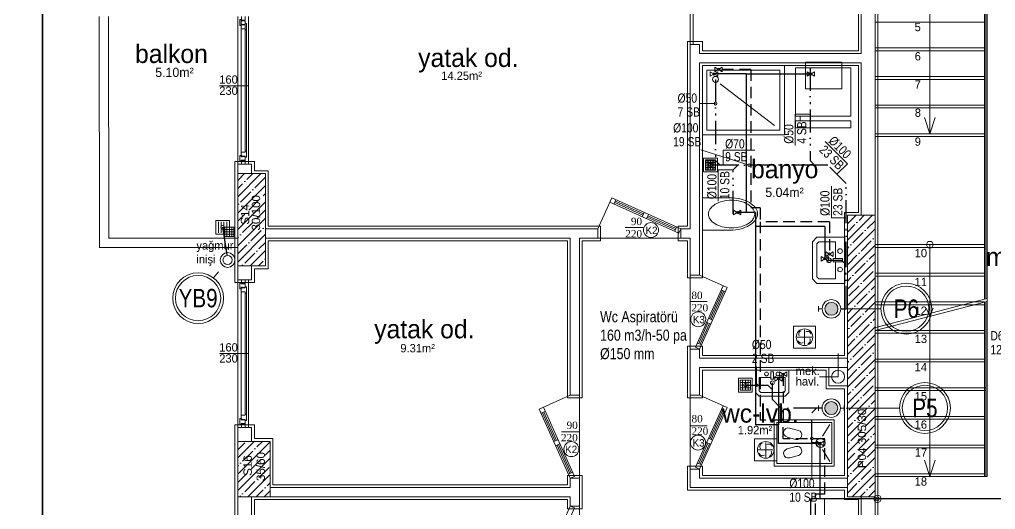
# Model space of a CAD drawing. Header units: centimetres. Extents: x 252513 to 260714, y -444050 to -441150.
# Drawn here: x 254553 to 255610, y -442880 to -442349 of the extents above; entities that cross this region are included whole.
import ezdxf
from ezdxf.enums import TextEntityAlignment as Align

# ---------------------------------------------------------------- set-up
doc = ezdxf.new("R2010")
doc.units = ezdxf.units.CM
for name, pattern in [('ROTAS_BASMA', [18.75, 12.5, -6.25]), ('ROTAS_PISSU', [45, 25, -6, 0, -6, 2, -6]), ('ROTAS_YAGMUR', [45, 30, -6, 0, -9])]:
    doc.linetypes.add(name, pattern=pattern)
for name, color, linetype, lineweight in [('ROTAS-MIMARI', 8, 'Continuous', 13), ('ROTAS-MIMARI-YAZI', 8, 'Continuous', 13), ('ROTAS-PAFTA', 144, 'Continuous', 35), ('ROTAS-SEMBOL-KILAVUZ', 9, 'Continuous', 9), ('ROTAS-SIHHI-HAVALANDIRMA-SEMBOL', 30, 'Continuous', 13), ('ROTAS-SIHHI-HAVALANDIRMA-YAZI', 30, 'Continuous', 9), ('ROTAS-SIHHI-KOLON-NO', 1, 'Continuous', 18), ('ROTAS-SIHHI-PIS-SU', 6, 'ROTAS_PISSU', 30), ('ROTAS-SIHHI-PIS-SU-CAP', 211, 'Continuous', 18), ('ROTAS-SIHHI-SEMBOL', 1, 'Continuous', 18), ('ROTAS-SIHHI-SICAK-SU', 1, 'ROTAS_BASMA', 30), ('ROTAS-SIHHI-SOGUK-SU', 5, 'Continuous', 30), ('ROTAS-SIHHI-TEMIZ-SU-CAP', 101, 'Continuous', 18), ('ROTAS-SIHHI-YAGMUR', 3, 'ROTAS_YAGMUR', 30), ('ROTAS-SIHHI-YAGMUR-NO', 3, 'Continuous', 18)]:
    doc.layers.add(name, color=color, linetype=linetype, lineweight=lineweight)
doc.styles.add('arial_1_18', font='arial.ttf', dxfattribs={"height": 0.2})
doc.styles.add('ROTAS-YAZI', font='arial.ttf')
pattern_1 = [(45, (233139.548, -437638.89), (-8.838835, 8.838835), []), (45, (233148.387, -437638.89), (-8.838835, 8.838835), [15.625, -3.125, 0, -3.125])]

# ---------------------------------------------------------------- blocks, each defined once
blk = doc.blocks.new('ROTAS-S2-PIS-KOLON')
h = blk.add_hatch(color=6)
edge = h.paths.add_edge_path()
edge.add_arc((0, 0), 7, 0, 360)
at = {"color": 30}
for p, q in [((-10, 0), (-14, 0)), ((10, 0), (14, 0))]:
    blk.add_line(p, q, dxfattribs=at)
at = {"color": 1}
for points in [[(-14, -3), (-14, 3)], [(14, -3), (14, 3)]]:
    blk.add_lwpolyline(points, dxfattribs=at)
at = {"color": 30}
blk.add_circle((0, 0), 10, dxfattribs=at)
at = {"color": 6}
blk.add_circle((0, 0), 7, dxfattribs=at)
at = {"style": 'ROTAS-YAZI', "flags": 1}
blk.add_attdef('NO', (0, 0), '', height=5, dxfattribs=at)
blk = doc.blocks.new('ROTAS-S2-YER-SUZGECI')
for p, q in [((-5.5, 3), (5.5, 3)), ((-5.5, 0), (5.5, 0)), ((-3, -5.5), (-3, 5.5)), ((0, -5.5), (0, 5.5)), ((3, -5.5), (3, 5.5)), ((-5.5, -3), (5.5, -3))]:
    blk.add_line(p, q)
for points in [[(-7.5, -7.5), (7.5, -7.5), (7.5, 7.5), (-7.5, 7.5)], [(-5.5, -5.5), (5.5, -5.5), (5.5, 5.5), (-5.5, 5.5)]]:
    blk.add_lwpolyline(points, close=True)
blk.add_circle((0, 0), 2)
blk = doc.blocks.new('ROTAS-S2-TEMIZ-GIRIS')
for radius in [4, 2]:
    blk.add_circle((0, 0), radius)
blk = doc.blocks.new('ROTAS-S2-KURESEL-VANA')
blk.add_lwpolyline([(-4, -2.5), (4, 2.5), (4, -2.5), (-4, 2.5)], close=True)
blk.add_circle((0, 0), 1.2)
blk = doc.blocks.new('ROTAS-S2-BALKON-SUZGECI')
for p, q in [((-4.5, -6), (-4.5, 6)), ((-1.5, -6), (-1.5, 6)), ((1.5, -6), (1.5, 6)), ((4.5, -6), (4.5, 6))]:
    blk.add_line(p, q)
blk.add_lwpolyline([(-7.5, -7.5), (7.5, -7.5), (7.5, 7.5), (-7.5, 7.5)], close=True)
blk.add_circle((0, 0), 2)
blk = doc.blocks.new('ROTAS-S2-KOLON-YAGMUR')
at = {"color": 3}
for radius in [8, 5]:
    blk.add_circle((0, 0), radius, dxfattribs=at)
blk = doc.blocks.new('ROTAS-S2-ASPIRATOR')
for q in [(-8, 0), (0, 8), (8, 0), (0, -8)]:
    blk.add_line((0, 0), q)
blk.add_lwpolyline([(-12, -12), (12, -12), (12, 12), (-12, 12)], close=True)
blk.add_circle((0, 0), 9)
for centre, start, end in [((-2.3, 3.3), 110, 210), ((3.3, 2.3), 20, 120), ((-3.3, -2.3), 200, 300), ((2.3, -3.3), 290, 390)]:
    blk.add_arc(centre, 4, start, end)
blk = doc.blocks.new('ROTAS-S2-KOLON-NO')
at = {"color": 1}
for radius in [27.5, 24.5]:
    blk.add_circle((0, 0), radius, dxfattribs=at)
at = {"color": 6, "style": 'ROTAS-YAZI', "width": 0.8}
blk.add_attdef('NO', text='', height=20, dxfattribs=at).set_placement((0, 0), align=Align.MIDDLE_CENTER)
blk = doc.blocks.new('ROTAS-S2-KOLON-NO-YAGMUR')
at = {"color": 1}
for radius in [27.5, 24.5]:
    blk.add_circle((0, 0), radius, dxfattribs=at)
at = {"color": 3, "style": 'ROTAS-YAZI', "width": 0.8}
blk.add_attdef('NO', text='', height=20, dxfattribs=at).set_placement((0, 0), align=Align.MIDDLE_CENTER)
blk = doc.blocks.new('ROTAS-S2-TS-CAP2')
at = {"style": 'ROTAS-YAZI', "width": 0.8}
for tag, p in [('C1', (0, 15)), ('M1', (0, 0))]:
    blk.add_attdef(tag, p, '', height=10, dxfattribs=at)
blk = doc.blocks.new('ROTAS-S2-PS-CAP-UL')
for p, q in [((0, 16), (-34, 16)), ((0, 0), (0, 16))]:
    blk.add_line(p, q)
at = {"style": 'ROTAS-YAZI', "width": 0.8}
for tag, p in [('CAP', (-32, 18)), ('SB', (-32, 4))]:
    blk.add_attdef(tag, p, '', height=10, dxfattribs=at)
blk = doc.blocks.new('ROTAS-S2-PS-CAP-U')
for p, q in [((0, 0), (0, 16)), ((0, 16), (34, 16))]:
    blk.add_line(p, q)
at = {"style": 'ROTAS-YAZI', "width": 0.8}
for tag, p in [('CAP', (2, 18)), ('SB', (2, 4))]:
    blk.add_attdef(tag, p, '', height=10, dxfattribs=at)

msp = doc.modelspace()

# ---------------------------------------------------------------- hatches: boundary and pattern name
at = {"layer": 'ROTAS-MIMARI', "ltscale": 0.03}
h = msp.add_hatch(dxfattribs=at)
h.set_pattern_fill('ANSI35', color=256, scale=50, style=0)
h.set_pattern_definition(pattern_1)
h.paths.add_polyline_path([(254819.4, -442515.8), (254789.4, -442515.8), (254789.4, -442615.8), (254819.4, -442615.8)])
h.paths.add_polyline_path([(254816.1, -442579.9), (254816.1, -442536.7), (254802.1, -442536.7), (254802.1, -442579.9)], flags=24)
h.paths.add_polyline_path([(254804.2, -442573.5), (254804.2, -442546.5), (254790.3, -442546.5), (254790.3, -442573.5)], flags=24)
h = msp.add_hatch(dxfattribs=at)
h.set_pattern_fill('ANSI35', color=256, scale=50, style=0)
h.set_pattern_definition(pattern_1)
h.paths.add_polyline_path([(255479.4, -442560.8), (255449.4, -442560.8), (255449.4, -442865.8), (255479.4, -442865.8)])
h.paths.add_polyline_path([(255472.2, -442837.2), (255472.2, -442768.2), (255458.3, -442768.2), (255458.3, -442837.2)], flags=24)
h = msp.add_hatch(dxfattribs=at)
h.set_pattern_fill('ANSI35', color=256, scale=50, style=0)
h.set_pattern_definition(pattern_1)
h.paths.add_polyline_path([(254824.4, -442805.8), (254789.4, -442805.8), (254789.4, -442865.8), (254824.4, -442865.8)])
h.paths.add_polyline_path([(254821.3, -442851.2), (254821.3, -442815), (254807.3, -442815), (254807.3, -442851.2)], flags=24)
h.paths.add_polyline_path([(254807, -442845.6), (254807, -442818.6), (254793.1, -442818.6), (254793.1, -442845.6)], flags=24)

# ---------------------------------------------------------------- linework, layer by layer
for p, q in [((255538.7, -442225.8), (255538.7, -442472.8)), ((255597.9, -442225.8), (255597.9, -442651.9)), ((255599.4, -442225.8), (255599.4, -442651.5)), ((255600.9, -442225.8), (255600.9, -442654.3)), ((255461.4, -442313.8), (255461.4, -442382.8)), ((255464.4, -442310.8), (255464.4, -442385.8)), ((255479.4, -442310.8), (255479.4, -442560.8)), ((255482.4, -442525.8), (255482.4, -442310.8)), ((255279.4, -442375.9), (255279.4, -442329.1)), ((255282.4, -442329.1), (255282.4, -442375.9)), ((254789.4, -442505.8), (254789.4, -442345.8)), ((254793.4, -442349.8), (254793.4, -442345.8)), ((254797.4, -442345.8), (254797.4, -442349.8)), ((254801.2, -442505.8), (254801.2, -442345.8)), ((254791.8, -442349.1), (254793.2, -442349.1)), ((254791.8, -442355.5), (254791.8, -442349.1)), ((254791.8, -442355.5), (254793.2, -442355.5)), ((254793.2, -442349.1), (254793.2, -442492.6)), ((254793.2, -442350.3), (254793.2, -442349.1)), ((254793.2, -442350.3), (254797.4, -442350.3)), ((254793.2, -442354), (254794.2, -442354)), ((254793.2, -442355.5), (254793.2, -442354)), ((254793.2, -442354.6), (254793.2, -442359)), ((254793.2, -442354.6), (254793.7, -442354.6)), ((254793.2, -442359), (254797.4, -442359)), ((254797.4, -442349.8), (254793.4, -442349.8)), ((254793.7, -442354.9), (254793.7, -442354.6)), ((254793.7, -442354.9), (254794.2, -442354.9)), ((254794.2, -442354.3), (254794.2, -442354)), ((254794.2, -442354.3), (254797.4, -442354.3)), ((254794.2, -442354.9), (254794.2, -442354.6)), ((254794.2, -442354.6), (254797.4, -442354.6)), ((254797.4, -442350.3), (254797.4, -442491.4)), ((254797.4, -442354.3), (254797.4, -442350.3)), ((254797.4, -442353.4), (254797.4, -442354.6)), ((254797.4, -442353.4), (254798.8, -442353.4)), ((254797.4, -442360.2), (254797.4, -442359)), ((254798.8, -442491.4), (254798.8, -442353.4)), ((254798.8, -442360.2), (254798.8, -442353.4)), ((255479.4, -442351.8), (255597.9, -442351.8)), ((254797.4, -442360.2), (254798.8, -442360.2)), ((255276.4, -442572.8), (255276.4, -442372.9)), ((255276.4, -442372.9), (255292.4, -442372.9)), ((255279.4, -442375.9), (255279.4, -442575.8)), ((255289.4, -442375.9), (255279.4, -442375.9)), ((255282.4, -442375.9), (255279.4, -442375.9)), ((255289.4, -442375.9), (255289.4, -442385.8)), ((255292.4, -442372.9), (255292.4, -442382.8)), ((255479.4, -442379.8), (255597.9, -442379.8)), ((255464.4, -442385.8), (255289.4, -442385.8)), ((255292.4, -442382.8), (255461.4, -442382.8)), ((255479.4, -442382.8), (255597.9, -442382.8)), ((255464.4, -442395.8), (255289.4, -442395.8)), ((255289.4, -442395.8), (255289.4, -442625.8)), ((255461.4, -442398.8), (255292.4, -442398.8)), ((255292.4, -442398.8), (255292.4, -442628.8)), ((255381.4, -442468.8), (255381.4, -442398.8)), ((255461.4, -442398.8), (255461.4, -442557.8)), ((255464.4, -442395.8), (255464.4, -442560.8)), ((255479.4, -442410.8), (255597.9, -442410.8)), ((254769.8, -442420.8), (254801.2, -442420.8)), ((255479.4, -442413.8), (255597.9, -442413.8)), ((255479.4, -442441.8), (255597.9, -442441.8)), ((255479.4, -442444.8), (255597.9, -442444.8)), ((255538.7, -442472.8), (255532.9, -442455.2)), ((255538.7, -442472.8), (255544.4, -442455.2)), ((255479.4, -442472.8), (255597.9, -442472.8)), ((255479.4, -442475.8), (255597.9, -442475.8)), ((254791.8, -442496.1), (254791.8, -442502.5)), ((254791.8, -442496.1), (254793.2, -442496.1)), ((254793.2, -442492.6), (254797.4, -442492.6)), ((254793.2, -442497), (254793.2, -442492.6)), ((254793.2, -442496.1), (254793.2, -442497.6)), ((254793.7, -442496.7), (254794.2, -442496.7)), ((254793.7, -442496.7), (254793.7, -442497)), ((254794.2, -442496.7), (254794.2, -442497)), ((254797.4, -442491.4), (254797.4, -442492.6)), ((254797.4, -442491.4), (254798.8, -442491.4)), ((254798.8, -442491.4), (254798.8, -442498.2)), ((254807.4, -442502.8), (254786.4, -442502.8)), ((254786.4, -442502.8), (254786.4, -442515.8)), ((254789.4, -442515.8), (254789.4, -442505.8)), ((254789.4, -442505.8), (254804.4, -442505.8)), ((254791.8, -442502.5), (254793.2, -442502.5)), ((254793.2, -442497), (254793.7, -442497)), ((254793.2, -442497.6), (254794.2, -442497.6)), ((254793.2, -442501.3), (254793.2, -442502.5)), ((254793.2, -442501.3), (254797.4, -442501.3)), ((254793.4, -442501.8), (254793.4, -442505.8)), ((254797.4, -442501.8), (254793.4, -442501.8)), ((254794.2, -442497), (254797.4, -442497)), ((254794.2, -442497.3), (254794.2, -442497.6)), ((254794.2, -442497.3), (254797.4, -442497.3)), ((254797.4, -442498.2), (254797.4, -442497)), ((254797.4, -442497.3), (254797.4, -442501.3)), ((254797.4, -442498.2), (254798.8, -442498.2)), ((254797.4, -442505.8), (254797.4, -442501.8)), ((254804.4, -442515.8), (254804.4, -442505.8)), ((254807.4, -442512.8), (254807.4, -442502.8)), ((255306.2, -442501.6), (255296.2, -442501.6)), ((255296.2, -442501.6), (255296.2, -442511.6)), ((255296.2, -442504.1), (255306.2, -442504.1)), ((255296.2, -442506.6), (255306.2, -442506.6)), ((255298.7, -442501.6), (255298.7, -442511.6)), ((255301.3, -442501.6), (255301.3, -442511.6)), ((255303.9, -442501.6), (255303.9, -442511.6)), ((255306.2, -442511.6), (255306.2, -442501.6)), ((254786.4, -442515.8), (254786.4, -442585.8)), ((254822.4, -442512.8), (254807.4, -442512.8)), ((254822.4, -442572.8), (254822.4, -442512.8)), ((255296.2, -442509.1), (255306.2, -442509.1)), ((255296.2, -442511.6), (255306.2, -442511.6)), ((255482.4, -442585.8), (255482.4, -442525.8)), ((255179.2, -442575.8), (255194.3, -442542.1)), ((255267.1, -442580.3), (255192.2, -442546.7)), ((255269.2, -442575.8), (255194.3, -442542.1)), ((255196.8, -442548.7), (255198.8, -442544.2)), ((255228.1, -442560.8), (255197.5, -442547.1)), ((255228.8, -442559.4), (255198.2, -442545.7)), ((255322.3, -442542), (255292.4, -442542)), ((255292.4, -442542), (255292.4, -442577.1)), ((255229.4, -442557.9), (255227.4, -442562.5)), ((255234, -442560), (255232, -442564.5)), ((255446.4, -442557.8), (255446.4, -442712.8)), ((255461.4, -442557.8), (255446.4, -442557.8)), ((255263.3, -442576.6), (255232.7, -442562.9)), ((255263.9, -442575.2), (255233.3, -442561.5)), ((254785.3, -442573.9), (254775.3, -442573.9)), ((254775.3, -442573.9), (254775.3, -442583.9)), ((254775.3, -442576.4), (254785.3, -442576.4)), ((254775.3, -442578.9), (254785.3, -442578.9)), ((254775.3, -442581.4), (254785.3, -442581.4)), ((254777.7, -442573.9), (254777.7, -442583.9)), ((254780.3, -442573.9), (254780.3, -442583.9)), ((254783, -442573.9), (254783, -442583.9)), ((254785.3, -442583.9), (254785.3, -442573.9)), ((254819.4, -442575.8), (255179.2, -442575.8)), ((255182.2, -442572.8), (254822.4, -442572.8)), ((255179.2, -442585.8), (255179.2, -442575.8)), ((255182.2, -442588.8), (255182.2, -442572.8)), ((255208.9, -442574.1), (255228.2, -442574.1)), ((255264.6, -442573.7), (255262.6, -442578.3)), ((255276.4, -442572.8), (255266.2, -442572.8)), ((255266.2, -442572.8), (255266.2, -442588.8)), ((255269.2, -442575.8), (255267.1, -442580.3)), ((255269.2, -442575.8), (255279.4, -442575.8)), ((255269.2, -442585.8), (255269.2, -442575.8)), ((255322.3, -442577), (255292.4, -442577)), ((254775.3, -442583.9), (254785.3, -442583.9)), ((254786.4, -442585.8), (254786.4, -442633.8)), ((254819.4, -442585.8), (255149.4, -442585.8)), ((254822.4, -442588.8), (255146.4, -442588.8)), ((254822.4, -442588.8), (254822.4, -442618.8)), ((255146.4, -442588.8), (255146.4, -442758.8)), ((255149.4, -442585.8), (255149.4, -442755.8)), ((255159.4, -442585.8), (255179.2, -442585.8)), ((255159.4, -442585.8), (255159.4, -442755.8)), ((255162.4, -442758.8), (255162.4, -442588.8)), ((255162.4, -442588.8), (255182.2, -442588.8)), ((255269.2, -442585.8), (255179.2, -442585.8)), ((255266.2, -442588.8), (255276.4, -442588.8)), ((255269.2, -442585.8), (255279.4, -442585.8)), ((255276.4, -442628.8), (255276.4, -442588.8)), ((255279.4, -442585.8), (255279.4, -442625.8)), ((255482.4, -442810.8), (255482.4, -442585.8)), ((255479.4, -442592.8), (255597.9, -442592.8)), ((255479.4, -442595.8), (255597.9, -442595.8)), ((255538.7, -442592.8), (255538.7, -442670.4)), ((254789.4, -442630.8), (254789.4, -442615.8)), ((254804.4, -442630.8), (254804.4, -442615.8)), ((254807.4, -442633.8), (254807.4, -442618.8)), ((254822.4, -442618.8), (254807.4, -442618.8)), ((254786.4, -442633.8), (254807.4, -442633.8)), ((254804.4, -442630.8), (254789.4, -442630.8)), ((254789.4, -442790.8), (254789.4, -442630.8)), ((254791.8, -442640.5), (254791.8, -442634.1)), ((254791.8, -442634.1), (254793.2, -442634.1)), ((254793.2, -442635.3), (254793.2, -442634.1)), ((254793.4, -442634.8), (254793.4, -442630.8)), ((254797.4, -442630.8), (254797.4, -442634.8)), ((254801.2, -442790.8), (254801.2, -442630.8)), ((255292.4, -442628.8), (255276.4, -442628.8)), ((255289.4, -442625.8), (255279.4, -442625.8)), ((255279.4, -442705.8), (255279.4, -442625.8)), ((255289.4, -442625.8), (255319.3, -442639.2)), ((255479.4, -442623.8), (255597.9, -442623.8)), ((255479.4, -442626.8), (255597.9, -442626.8)), ((254791.8, -442640.5), (254793.2, -442640.5)), ((254793.2, -442635.3), (254797.4, -442635.3)), ((254793.2, -442640.5), (254793.2, -442639)), ((254793.2, -442639), (254794.2, -442639)), ((254793.2, -442639.6), (254793.7, -442639.6)), ((254793.2, -442639.6), (254793.2, -442644)), ((254793.2, -442644), (254793.2, -442777.6)), ((254793.2, -442644), (254797.4, -442644)), ((254797.4, -442634.8), (254793.4, -442634.8)), ((254793.7, -442639.9), (254793.7, -442639.6)), ((254793.7, -442639.9), (254794.2, -442639.9)), ((254794.2, -442639.3), (254794.2, -442639)), ((254794.2, -442639.3), (254797.4, -442639.3)), ((254794.2, -442639.6), (254797.4, -442639.6)), ((254794.2, -442639.9), (254794.2, -442639.6)), ((254797.4, -442639.3), (254797.4, -442635.3)), ((254797.4, -442638.4), (254798.8, -442638.4)), ((254797.4, -442638.4), (254797.4, -442639.6)), ((254797.4, -442645.2), (254797.4, -442644)), ((254798.8, -442645.2), (254798.8, -442638.4)), ((255284.9, -442703.7), (255314.8, -442637.2)), ((255289.4, -442705.8), (255319.3, -442639.2)), ((255300.6, -442673), (255314.3, -442642.4)), ((255302, -442673.7), (255315.8, -442643.1)), ((255312.7, -442641.7), (255317.3, -442643.8)), ((254797.4, -442645.2), (254797.4, -442776.4)), ((254797.4, -442645.2), (254798.8, -442645.2)), ((254798.8, -442776.4), (254798.8, -442645.2)), ((255297.5, -442654.5), (255279.4, -442654.5)), ((255478.7, -442682.9), (255600.9, -442651.2)), ((255479.4, -442685.8), (255600.9, -442654.3)), ((255479.4, -442654.8), (255597.9, -442654.8)), ((255597.9, -442654.8), (255597.9, -442843.8)), ((255599.4, -442654.6), (255599.4, -442843.8)), ((255600.9, -442654.3), (255600.9, -442843.8)), ((255479.4, -442657.8), (255597.9, -442657.8)), ((255538.7, -442670.4), (255534.8, -442661.5)), ((255538.7, -442670.4), (255542.3, -442661.4)), ((255303.5, -442674.4), (255299, -442672.3)), ((255538.7, -442670.4), (255538.7, -442843.8)), ((255288.5, -442699.9), (255298.5, -442677.6)), ((255290, -442700.5), (255300, -442678.3)), ((255301.5, -442678.9), (255296.9, -442676.9)), ((255479.4, -442685.8), (255597.9, -442685.8)), ((255479.4, -442688.8), (255597.9, -442688.8)), ((255276.4, -442758.8), (255276.4, -442702.8)), ((255276.4, -442702.8), (255292.4, -442702.8)), ((255279.4, -442705.8), (255279.4, -442755.8)), ((255289.4, -442705.8), (255279.4, -442705.8)), ((255289.4, -442705.8), (255284.9, -442703.7)), ((255291.5, -442701.2), (255286.9, -442699.2)), ((255289.4, -442705.8), (255289.4, -442715.8)), ((255292.4, -442702.8), (255292.4, -442712.8)), ((254769.8, -442710.8), (254801.2, -442710.8)), ((255449.4, -442715.8), (255289.4, -442715.8)), ((255292.4, -442712.8), (255446.4, -442712.8)), ((255439.4, -442735.8), (255439.4, -442710.8)), ((255479.4, -442716.8), (255597.9, -442716.8)), ((255449.4, -442725.8), (255289.4, -442725.8)), ((255289.4, -442725.8), (255289.4, -442755.8)), ((255426.4, -442728.8), (255292.4, -442728.8)), ((255292.4, -442728.8), (255292.4, -442758.8)), ((255349.9, -442728.8), (255386.2, -442728.8)), ((255349.9, -442752.8), (255349.9, -442728.8)), ((255386.2, -442728.8), (255386.2, -442752.8)), ((255426.4, -442728.8), (255426.4, -442748.8)), ((255429.4, -442725.8), (255449.4, -442725.8)), ((255429.4, -442745.8), (255429.4, -442725.8)), ((255449.4, -442725.8), (255449.4, -442745.8)), ((255479.4, -442719.8), (255597.9, -442719.8)), ((255366.7, -442736.8), (255353.9, -442736.8)), ((255353.9, -442751.1), (255353.9, -442736.8)), ((255366.7, -442738.6), (255366.7, -442730.6)), ((255366.7, -442730.6), (255369.4, -442730.6)), ((255369.4, -442738.6), (255366.7, -442738.6)), ((255369.4, -442730.6), (255369.4, -442738.6)), ((255382.2, -442736.8), (255369.4, -442736.8)), ((255382.2, -442736.8), (255382.2, -442751.1)), ((255419.4, -442735.8), (255439.4, -442735.8)), ((255446.4, -442748.8), (255426.4, -442748.8)), ((255449.4, -442745.8), (255429.4, -442745.8)), ((255446.4, -442748.8), (255446.4, -442787.8)), ((255479.4, -442747.8), (255599.4, -442747.8)), ((255149.4, -442755.8), (255115.8, -442770.9)), ((255146.4, -442758.8), (255162.4, -442758.8)), ((255149.4, -442755.8), (255159.4, -442755.8)), ((255159.4, -442845.8), (255159.4, -442755.8)), ((255292.4, -442758.8), (255276.4, -442758.8)), ((255289.4, -442755.8), (255279.4, -442755.8)), ((255279.4, -442835.8), (255279.4, -442755.8)), ((255289.4, -442755.8), (255319.3, -442769.2)), ((255353.9, -442756.8), (255349.9, -442752.8)), ((255355.6, -442752.8), (255353.9, -442751.1)), ((255382.2, -442756.8), (255353.9, -442756.8)), ((255380.5, -442752.8), (255355.6, -442752.8)), ((255382.2, -442751.1), (255380.5, -442752.8)), ((255386.2, -442752.8), (255382.2, -442756.8)), ((255479.4, -442750.8), (255599.4, -442750.8)), ((255149.4, -442845.8), (255115.8, -442770.9)), ((255154, -442843.7), (255120.3, -442768.8)), ((255284.9, -442833.7), (255314.8, -442767.2)), ((255289.4, -442835.8), (255319.3, -442769.2)), ((254791.8, -442781.1), (254791.8, -442787.5)), ((254791.8, -442781.1), (254793.2, -442781.1)), ((254793.2, -442777.6), (254797.4, -442777.6)), ((254793.2, -442782), (254793.2, -442777.6)), ((254793.2, -442781.1), (254793.2, -442782.6)), ((254793.2, -442782), (254793.7, -442782)), ((254793.7, -442781.7), (254794.2, -442781.7)), ((254793.7, -442781.7), (254793.7, -442782)), ((254794.2, -442781.7), (254794.2, -442782)), ((254794.2, -442782), (254797.4, -442782)), ((254797.4, -442776.4), (254797.4, -442777.6)), ((254797.4, -442776.4), (254798.8, -442776.4)), ((254797.4, -442783.2), (254797.4, -442782)), ((254798.8, -442776.4), (254798.8, -442783.2)), ((255122.4, -442773.4), (255117.8, -442775.4)), ((255133, -442805.4), (255119.3, -442774.8)), ((255134.5, -442804.7), (255120.7, -442774.1)), ((255300.6, -442803), (255314.3, -442772.4)), ((255302, -442803.7), (255315.8, -442773.1)), ((255312.7, -442771.7), (255317.3, -442773.8)), ((255479.4, -442778.8), (255597.9, -442778.8)), ((255479.4, -442781.8), (255597.9, -442781.8)), ((254786.4, -442787.8), (254786.4, -442805.8)), ((254807.4, -442787.8), (254786.4, -442787.8)), ((254789.4, -442805.8), (254789.4, -442790.8)), ((254804.4, -442790.8), (254789.4, -442790.8)), ((254791.8, -442787.5), (254793.2, -442787.5)), ((254793.2, -442782.6), (254794.2, -442782.6)), ((254793.2, -442786.3), (254793.2, -442787.5)), ((254793.2, -442786.3), (254797.4, -442786.3)), ((254793.4, -442786.8), (254793.4, -442790.8)), ((254797.4, -442786.8), (254793.4, -442786.8)), ((254794.2, -442782.3), (254794.2, -442782.6)), ((254794.2, -442782.3), (254797.4, -442782.3)), ((254797.4, -442782.3), (254797.4, -442786.3)), ((254797.4, -442783.2), (254798.8, -442783.2)), ((254797.4, -442790.8), (254797.4, -442786.8)), ((254804.4, -442805.8), (254804.4, -442790.8)), ((254807.4, -442802.8), (254807.4, -442787.8)), ((255297.5, -442789.1), (255279.4, -442789.1)), ((255370.3, -442782.5), (255370.3, -442832.5)), ((255435.3, -442782.5), (255370.3, -442782.5)), ((255373, -442785.3), (255373, -442829.8)), ((255432.5, -442785.3), (255373, -442785.3)), ((255396.4, -442794), (255386.7, -442791.4)), ((255430.3, -442787.5), (255422.5, -442800.3)), ((255432.5, -442829.8), (255432.5, -442785.3)), ((255435.3, -442832.5), (255435.3, -442782.5)), ((255446.4, -442787.8), (255446.4, -442842.7)), ((254827.4, -442802.8), (254807.4, -442802.8)), ((254827.4, -442852.8), (254827.4, -442802.8)), ((255139.8, -442795.5), (255159.4, -442795.5)), ((255303.5, -442804.4), (255299, -442802.3)), ((255384.1, -442801.1), (255393.8, -442803.7)), ((254786.4, -442805.8), (254786.4, -442865.8)), ((255131.6, -442806), (255136.1, -442804)), ((255133.6, -442810.6), (255138.2, -442808.6)), ((255148.8, -442840.5), (255135.1, -442809.9)), ((255150.3, -442839.9), (255136.5, -442809.3)), ((255288.5, -442829.9), (255298.5, -442807.6)), ((255290, -442830.5), (255300, -442808.3)), ((255301.5, -442808.9), (255296.9, -442806.9)), ((255384.1, -442814), (255393.8, -442811.4)), ((255479.4, -442809.8), (255597.9, -442809.8)), ((255479.4, -442812.8), (255597.9, -442812.8)), ((255482.4, -442865.8), (255482.4, -442810.8)), ((255396.4, -442821.1), (255386.7, -442823.7)), ((255430.3, -442827.5), (255422.5, -442814.7)), ((255276.4, -442858.8), (255276.4, -442832.8)), ((255276.4, -442832.8), (255292.4, -442832.8)), ((255289.4, -442835.8), (255284.9, -442833.7)), ((255291.5, -442831.2), (255286.9, -442829.2)), ((255292.4, -442832.8), (255292.4, -442842.8)), ((255370.3, -442832.5), (255435.3, -442832.5)), ((255373, -442829.8), (255432.5, -442829.8)), ((255538.7, -442843.8), (255532.9, -442826.2)), ((255538.7, -442843.8), (255544.4, -442826.2)), ((255162.4, -442842.8), (255146.4, -442842.8)), ((255146.4, -442842.8), (255146.4, -442847.8)), ((255147.4, -442841.2), (255151.9, -442839.2)), ((255149.4, -442845.8), (255154, -442843.7)), ((255162.4, -442850.8), (255162.4, -442842.8)), ((255279.4, -442835.8), (255279.4, -442855.8)), ((255289.4, -442835.8), (255279.4, -442835.8)), ((255289.4, -442835.8), (255289.4, -442845.8)), ((255292.4, -442842.7), (255446.4, -442842.7)), ((255479.4, -442840.8), (255597.9, -442840.8)), ((255479.4, -442843.8), (255599.4, -442843.8)), ((255597.9, -442843.8), (255600.9, -442843.8)), ((254824.4, -442855.8), (255149.4, -442855.8)), ((255146.4, -442852.8), (254827.4, -442852.8)), ((255146.4, -442847.8), (255146.4, -442852.8)), ((255149.4, -442845.8), (255149.4, -442855.8)), ((255149.4, -442845.8), (255159.4, -442845.8)), ((255159.4, -442845.8), (255159.4, -442875.8)), ((255162.4, -442865.8), (255162.4, -442850.8)), ((255449.4, -442855.7), (255279.4, -442855.7)), ((255449.4, -442845.7), (255289.4, -442845.7)), ((254786.4, -442865.8), (254786.4, -442913.8)), ((254789.4, -442910.8), (254789.4, -442865.8)), ((254804.4, -442910.8), (254804.4, -442865.8)), ((254824.4, -442865.8), (255149.4, -442865.8)), ((255149.4, -442865.8), (255149.4, -442875.8)), ((255162.4, -442878.8), (255162.4, -442865.8)), ((255446.4, -442858.7), (255276.4, -442858.7)), ((255446.4, -442858.7), (255446.4, -442868.8)), ((255464.4, -442865.8), (255464.4, -442895.8)), ((255479.4, -442865.8), (255479.4, -442895.8)), ((255482.4, -442898.8), (255482.4, -442865.8)), ((254807.4, -442913.8), (254807.4, -442868.8)), ((254807.4, -442868.8), (254824.4, -442868.8)), ((254824.4, -442868.8), (255146.4, -442868.8)), ((255149.4, -442875.8), (255115.8, -442950.6)), ((255146.4, -442868.8), (255146.4, -442878.8)), ((255149.4, -442875.8), (255159.4, -442875.8)), ((255149.4, -442875.8), (255154, -442877.8)), ((255159.4, -442875.8), (255159.4, -442965.8)), ((255446.4, -442868.8), (255461.4, -442868.8)), ((255461.4, -442868.8), (255461.4, -442898.8)), ((255154, -442877.8), (255120.3, -442952.7)), ((255146.4, -442878.8), (255162.4, -442878.8))]:
    msp.add_line(p, q, dxfattribs=at)
for points in [[(254639.4, -442345.8), (254639.7, -442595.8)], [(254649.4, -442345.8), (254649.7, -442585.8)], [(255453.3, -442401.4), (255393.3, -442401.4), (255393.3, -442453.7), (255453.3, -442453.7), (255453.3, -442401.4)], [(255370.7, -442463.8), (255311.7, -442418.8)], [(255398.3, -442453.7), (255398.3, -442458.7)], [(255453.3, -442458.7), (255393.3, -442458.7), (255393.3, -442466.4), (255453.3, -442466.4), (255453.3, -442458.7)], [(254789.4, -442615.8), (254789.4, -442515.8)], [(254789.4, -442515.8), (254819.4, -442515.8)], [(254819.4, -442515.8), (254819.4, -442615.8)], [(255479.4, -442560.8), (255449.4, -442560.8)], [(255449.4, -442865.8), (255449.4, -442560.8)], [(255479.4, -442865.8), (255479.4, -442560.8)], [(254649.4, -442585.8), (254789.4, -442585.8)], [(255436.5, -442629.7), (255418.6, -442629.7), (255416.5, -442627.7), (255416.5, -442591.8), (255418.6, -442589.7), (255436.5, -442589.7)], [(255436.5, -442607.9), (255436.5, -442589.7)], [(254639.4, -442595.8), (254789.4, -442595.8)], [(255436.5, -442629.7), (255436.5, -442611.3)], [(254819.4, -442615.8), (254789.4, -442615.8)], [(254789.4, -442865.8), (254789.4, -442805.8)], [(254789.4, -442805.8), (254824.4, -442805.8)], [(254824.4, -442805.8), (254824.4, -442865.8)], [(254824.4, -442865.8), (254789.4, -442865.8)], [(255479.4, -442865.8), (255449.4, -442865.8)]]:
    msp.add_lwpolyline(points, dxfattribs=at)
for points in [[(255292.4, -442398.8), (255381.4, -442398.8), (255381.4, -442473.8), (255292.4, -442473.8)], [(255297.4, -442403.8), (255376.4, -442403.8), (255376.4, -442468.8), (255297.4, -442468.8)], [(255446.5, -442584.7), (255446.5, -442634.7), (255416.5, -442634.7), (255411.5, -442629.7), (255411.5, -442589.7), (255416.5, -442584.7)], [(255444.2, -442611.3), (255434.2, -442611.3), (255434.2, -442607.9), (255444.2, -442607.9)]]:
    msp.add_lwpolyline(points, close=True, dxfattribs=at)
for centre, radius in [((255306.7, -442413.8), 3.16), ((255236.8, -442577), 8.14), ((255538.7, -442592.8), 3.6), ((254778.4, -442609.4), 8), ((255441.5, -442599.7), 2.52), ((254778.4, -442609.4), 5), ((255429.5, -442609.7), 2.52), ((255441.5, -442619.7), 2.52), ((255288, -442673.6), 8.14), ((255439.4, -442735.8), 7), ((255361.9, -442732.8), 2.02), ((255374.2, -442732.8), 2.02), ((255368.2, -442742.3), 2.02), ((255287.7, -442807.1), 8.14), ((255420.3, -442807.5), 5), ((255150.6, -442814.2), 8.14)]:
    msp.add_circle(centre, radius, dxfattribs=at)
for centre, radius, start, end in [((255315.8, -442564.9), 18.4, 120.9638, 145.3805), ((255320.8, -442573.1), 28, 103.9568, 120.9638), ((255324, -442586.2), 41.5, 90, 103.9568), ((255322.3, -442593.3), 51.3, 76.4163, 90), ((255324, -442586.2), 41.5, 76.0432, 90), ((255327.3, -442573.1), 28, 59.0362, 76.0432), ((255326.3, -442576.6), 34.1, 59.7436, 76.4163), ((255332.3, -442564.9), 18.4, 34.6195, 59.0362), ((255332.4, -442566.1), 21.9, 35.3778, 59.7436), ((255308.3, -442559.7), 9.3, 145.3805, 180), ((255308.3, -442559.7), 9.3, 180, 214.6195), ((255339.8, -442559.7), 9.3, 360, 34.6195), ((255339.8, -442559.7), 9.3, 325.3805, 360), ((255341.7, -442559.5), 10.6, 0, 35.3778), ((255341.7, -442559.5), 10.6, 324.6222, 360), ((255315.8, -442554.5), 18.4, 214.6195, 239.0362), ((255320.8, -442546.3), 28, 239.0362, 256.0432), ((255327.3, -442546.3), 28, 283.9568, 300.9638), ((255332.3, -442554.5), 18.4, 300.9638, 325.3805), ((255332.4, -442552.9), 21.9, 300.2564, 324.6222), ((255324, -442533.2), 41.5, 256.0432, 270), ((255322.3, -442525.8), 51.3, 270, 283.5837), ((255324, -442533.2), 41.5, 270, 283.9568), ((255326.3, -442542.4), 34.1, 283.5837, 300.2564), ((255385.4, -442796.2), 5, 75, 165), ((255385.4, -442796.2), 5, 165, 255), ((255395.1, -442798.8), 5, 255, 75), ((255395.1, -442816.2), 5, 285, 105), ((255385.4, -442818.8), 5, 105, 195), ((255385.4, -442818.8), 5, 195, 285)]:
    msp.add_arc(centre, radius, start, end, dxfattribs=at)
at = {"layer": 'ROTAS-PAFTA'}
for points in [[(252513, -444050), (254578, -444050), (254578, -441150), (252513, -441150)], [(254578, -444050), (256617, -444050), (256617, -441150), (254578, -441150)]]:
    msp.add_lwpolyline(points, close=True, dxfattribs=at)
at = {"layer": 'ROTAS-SEMBOL-KILAVUZ'}
for p, q in [((255306.7, -442440.1), (255289, -442440.1)), ((255343.2, -442506.6), (255290.6, -442490.2)), ((254768.5, -442622.1), (254763.3, -442628.8)), ((255448.2, -442662.3), (255485.7, -442662.2)), ((255351.1, -442745), (255351.1, -442724.8)), ((255448, -442769.8), (255505.9, -442769.7)), ((255411, -442802.6), (255411, -442844.5))]:
    msp.add_line(p, q, dxfattribs=at)
for centre in [(255306.7, -442440.1), (255343.2, -442506.6), (255351.1, -442745), (255411, -442802.6)]:
    msp.add_circle(centre, 1.5, dxfattribs=at)
at = {"layer": 'ROTAS-SIHHI-PIS-SU'}
for points in [[(255409, -442401.4), (255409, -442501.6), (255414, -442506.6)], [(255306.7, -442413.8), (255306.7, -442501.6), (255311.7, -442506.6)], [(255442.2, -442662.3), (255448.1, -442662.3), (255448.1, -442614.7), (255448.1, -442526.6), (255428.1, -442506.6), (255414, -442506.6), (255330.7, -442506.6), (255311.7, -442506.6), (255301.2, -442506.6)], [(255325.7, -442559.5), (255325.7, -442511.6), (255330.7, -442506.6)], [(255429.5, -442609.7), (255443.1, -442609.7), (255448.1, -442614.7)], [(255339, -442745), (255363.2, -442745), (255368.2, -442750)], [(255422, -442769.8), (255416, -442769.8), (255377.3, -442769.8), (255368.2, -442760.6), (255368.2, -442750), (255368.2, -442742.3)], [(255420.3, -442807.5), (255411, -442807.5), (255411, -442774.8), (255416, -442769.8)]]:
    msp.add_lwpolyline(points, dxfattribs=at)
at = {"layer": 'ROTAS-SIHHI-SEMBOL'}
msp.add_lwpolyline([(255404, -442423.9), (255443.5, -442423.9), (255443.5, -442395.1), (255404, -442395.1)], close=True, dxfattribs=at)
at = {"layer": 'ROTAS-SIHHI-SICAK-SU'}
for points in [[(255345, -442403), (255310, -442403)], [(255345, -442403), (255345, -442553)], [(255355, -442553), (255345, -442553)], [(255355, -442553), (255355, -442568)], [(255430, -442568), (255355, -442568)], [(255355, -442568), (255355, -442783)], [(255430, -442568), (255430, -442603)], [(255380, -442733), (255380, -442783)], [(255380, -442783), (255355, -442783)], [(255380, -442803), (255380, -442783)], [(255425, -442803), (255380, -442803)], [(255425, -442863), (255425, -442803)], [(255425, -442863), (255415, -442863)], [(255415, -443148), (255415, -442863)]]:
    msp.add_lwpolyline(points, dxfattribs=at)
at = {"layer": 'ROTAS-SIHHI-SOGUK-SU'}
for points in [[(255703.5, -442294), (255689, -442294), (255689, -442446), (255706.5, -442446), (255706.5, -442868), (255482, -442868)], [(255340, -442408), (255305, -442408)], [(255340, -442408), (255410, -442408)], [(255340, -442408), (255340, -442558)], [(255340, -442558), (255330, -442558)], [(255350, -442558), (255340, -442558)], [(255350, -442558), (255350, -442573)], [(255425, -442573), (255350, -442573)], [(255350, -442573), (255350, -442788)], [(255425, -442573), (255425, -442608)], [(255375, -442738), (255375, -442788)], [(255375, -442788), (255350, -442788)], [(255375, -442808), (255375, -442788)], [(255420, -442808), (255375, -442808)], [(255420, -442868), (255420, -442808)], [(255420, -442868), (255410, -442868)], [(255410, -443153), (255410, -442868)], [(255450, -442868), (255420, -442868)], [(255482, -442868), (255450, -442868)]]:
    msp.add_lwpolyline(points, dxfattribs=at)
at = {"layer": 'ROTAS-SIHHI-TEMIZ-SU-CAP'}
msp.add_lwpolyline([(255424.5, -442868), (255424.5, -442890)], dxfattribs=at)
at = {"layer": 'ROTAS-SIHHI-YAGMUR'}
msp.add_lwpolyline([(254773, -442574), (254778.4, -442609.4)], dxfattribs=at)

# ---------------------------------------------------------------- block references
at = {"layer": 'ROTAS-SIHHI-HAVALANDIRMA-SEMBOL'}
for p in [(255403, -442693), (255361, -442815)]:
    msp.add_blockref('ROTAS-S2-ASPIRATOR', p, dxfattribs=at)
at = {"layer": 'ROTAS-SIHHI-KOLON-NO'}
for p, values in [((255513.2, -442662.1), {'NO': 'P6'}), ((255533.4, -442769.6), {'NO': 'P5'})]:
    msp.add_blockref('ROTAS-S2-KOLON-NO', p, dxfattribs=at).add_auto_attribs(values)
at = {"layer": 'ROTAS-SIHHI-PIS-SU-CAP'}
for name, p, values in [('ROTAS-S2-TS-CAP2', (255265.6, -442454.1), {'C1': 'Ø50', 'M1': '7 SB'}), ('ROTAS-S2-TS-CAP2', (255260.8, -442486.3), {'C1': 'Ø100', 'M1': '19 SB'}), ('ROTAS-S2-PS-CAP-U', (255315.1, -442506.6), {'CAP': 'Ø70', 'SB': '9 SB'}), ('ROTAS-S2-TS-CAP2', (255346.1, -442720.9), {'C1': 'Ø50', 'M1': '2 SB'}), ('ROTAS-S2-TS-CAP2', (255386.6, -442871.2), {'C1': 'Ø100', 'M1': '10 SB'})]:
    msp.add_blockref(name, p, dxfattribs=at).add_auto_attribs(values)
for name, p, rotation, values in [('ROTAS-S2-PS-CAP-UL', (255409, -442451.5), 90, {'CAP': 'Ø50', 'SB': '4 SB'}), ('ROTAS-S2-PS-CAP-UL', (255438.1, -442516.6), -45, {'CAP': 'Ø100', 'SB': '23 SB'}), ('ROTAS-S2-PS-CAP-UL', (255325.7, -442511.6), 90, {'CAP': 'Ø100', 'SB': '10 SB'}), ('ROTAS-S2-PS-CAP-U', (255448.1, -442563.6), 90, {'CAP': 'Ø100', 'SB': '23 SB'})]:
    msp.add_blockref(name, p, dxfattribs=dict(at, rotation=rotation)).add_auto_attribs(values)
at = {"layer": 'ROTAS-SIHHI-SEMBOL'}
for name, p in [('ROTAS-S2-KURESEL-VANA', (255310, -442403)), ('ROTAS-S2-KURESEL-VANA', (255305, -442408)), ('ROTAS-S2-KURESEL-VANA', (255410, -442408)), ('ROTAS-S2-YER-SUZGECI', (255301.2, -442506.6)), ('ROTAS-S2-KURESEL-VANA', (255330, -442558)), ('ROTAS-S2-BALKON-SUZGECI', (254773, -442574)), ('ROTAS-S2-KOLON-YAGMUR', (254778.4, -442609.4)), ('ROTAS-S2-KURESEL-VANA', (255430, -442603)), ('ROTAS-S2-KURESEL-VANA', (255425, -442608)), ('ROTAS-S2-PIS-KOLON', (255432.2, -442662.3)), ('ROTAS-S2-YER-SUZGECI', (255339, -442745)), ('ROTAS-S2-KURESEL-VANA', (255375, -442738)), ('ROTAS-S2-KURESEL-VANA', (255380, -442733)), ('ROTAS-S2-PIS-KOLON', (255432, -442769.8)), ('ROTAS-S2-KURESEL-VANA', (255420, -442808)), ('ROTAS-S2-TEMIZ-GIRIS', (255482, -442868))]:
    msp.add_blockref(name, p, dxfattribs=at)
at = {"layer": 'ROTAS-SIHHI-TEMIZ-SU-CAP'}
msp.add_blockref('ROTAS-S2-TS-CAP2', (255604.3, -442711.4), dxfattribs=at).add_auto_attribs({'C1': 'D6: 1 1/4"', 'M1': '12 MB'})
at = {"layer": 'ROTAS-SIHHI-YAGMUR-NO'}
msp.add_blockref('ROTAS-S2-KOLON-NO-YAGMUR', (254746.5, -442650.7), dxfattribs=at).add_auto_attribs({'NO': 'YB9'})

# ---------------------------------------------------------------- texts
at = {"layer": 'ROTAS-MIMARI-YAZI', "ltscale": 0.03}
for s, p in [('5', (255522.2, -442361.7)), ('6', (255522.3, -442393.3)), ('160', (254769.4, -442418.5)), ('230', (254769.4, -442430.6)), ('7', (255522.3, -442423.9)), ('8', (255522.4, -442454.4)), ('9', (255522.3, -442485.7)), ('10', (255522.3, -442606.4)), ('11', (255522.2, -442637.7)), ('12', (255522.2, -442668.8)), ('13', (255522.3, -442699.3)), ('160', (254769.4, -442708.5)), ('230', (254769.4, -442720.5)), ('mek.', (255393.5, -442734)), ('14', (255522.2, -442730)), ('havl.', (255393.5, -442745.3)), ('15', (255522.3, -442761.3)), ('16', (255522.3, -442792.1)), ('17', (255522.4, -442822.4)), ('18', (255522.3, -442853.7))]:
    msp.add_text(s, height=9, dxfattribs=at).set_placement(p)
at = {"layer": 'ROTAS-MIMARI-YAZI', "ltscale": 0.03, "style": 'arial_1_18'}
for s, p in [('S14', (254801.8, -442571.2)), ('30/100', (254813.6, -442577.5)), ('P04 305/30', (255469.7, -442834.8)), ('S16', (254804.6, -442843.2)), ('35/60', (254818.8, -442848.8))]:
    msp.add_text(s, height=9, rotation=90, dxfattribs=at).set_placement(p)
at = {"layer": 'ROTAS-MIMARI-YAZI', "ltscale": 0.03}
for s, width, insert, char_height, attachment_point in [('balkon', 237.649, (254757, -442376.1), 20, 3), ('yatak od.', 237.649, (255093.3, -442380.4), 20, 3), ('5.10m²', 64.717, (254741.7, -442401.2), 10, 3), ('14.25m²', 64.717, (255009.7, -442405.4), 9, 1), ('banyo', 237.649, (255418, -442500.9), 20, 3), ('5.04m²', 64.717, (255402.2, -442531.2), 10, 3), ('yağmur\\Pinişi', 115.95, (254744.6, -442615.9), 9, 7), ('merdiven', 237.649, (255709.5, -442596), 20, 3), ('yatak od.', 237.649, (255045.7, -442674.2), 20, 3), ('9.31m²', 64.717, (254965.4, -442700.4), 9, 1), ('wc-lvb.', 237.649, (255396.8, -442765.5), 20, 3), ('1.92m²', 64.717, (255330.7, -442789), 9, 1)]:
    msp.add_mtext_dynamic_manual_height_columns(s, width=width, gutter_width=45, heights=[0], dxfattribs=dict(at, insert=insert, char_height=char_height, attachment_point=attachment_point))
at = {"layer": 'ROTAS-MIMARI-YAZI', "ltscale": 0.03, "char_height": 8}
for s, insert, width, attachment_point in [('{\\fTimes New Roman|b0|i0|c162|p18;90\\P220}', (255227.1, -442585.1), 23.511, 9), ('K2', (255243.9, -442581.3), 23.892, 9), ('{\\fTimes New Roman|b0|i0|c162|p18;90\\P220}', (255157.5, -442784.4), 23.511, 3), ('K2', (255143.8, -442818.5), 23.892, 7)]:
    msp.add_mtext(s, dxfattribs=dict(at, insert=insert, width=width, attachment_point=attachment_point))
at = {"layer": 'ROTAS-MIMARI-YAZI', "ltscale": 0.03, "char_height": 8, "attachment_point": 1, "rotation": 0}
for s, insert, width in [('{\\fTimes New Roman|b0|i0|c162|p18;80\\P220}', (255280.6, -442643.7), 23.511), ('K3', (255282.1, -442669.9), 23.892), ('{\\fTimes New Roman|b0|i0|c162|p18;80\\P220}', (255280.7, -442777.3), 23.511), ('K3', (255281.8, -442803.4), 23.892)]:
    msp.add_mtext(s, dxfattribs=dict(at, insert=insert, width=width))
at = {"layer": 'ROTAS-SIHHI-HAVALANDIRMA-YAZI', "style": 'ROTAS-YAZI', "width": 0.8}
for s, p in [('Wc Aspiratörü', (255181.7, -442676.8)), ('160 m3/h-50 pa', (255181.7, -442696.8)), ('Ø150 mm', (255181.7, -442716.8))]:
    msp.add_text(s, height=12, dxfattribs=at).set_placement(p)

doc.saveas('drawing.dxf')
